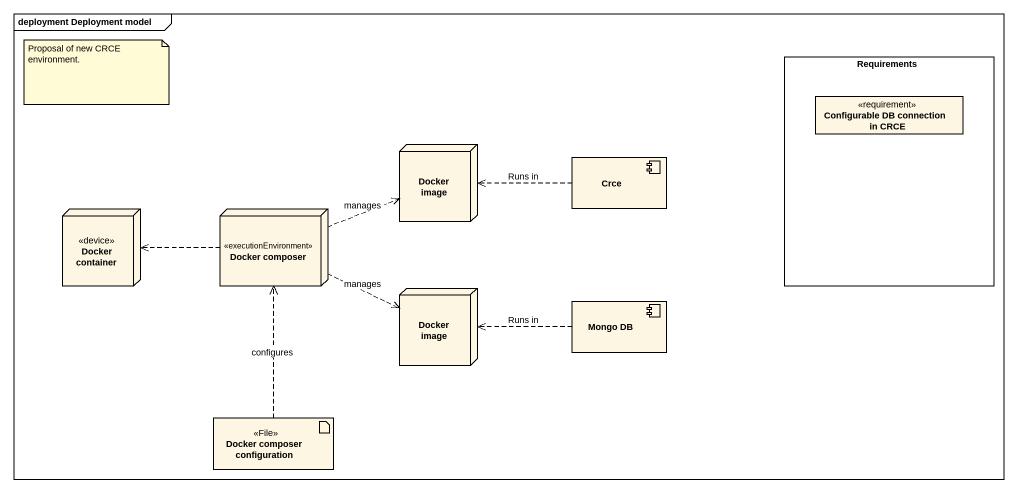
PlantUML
@startuml
mainframe deployment Deployment model
allowmixing
hide circle
hide empty members
rectangle Requirements {
  class "Configurable DB connection in CRCE" as Configurable_DB_connection <<requirement>>
}
node "Docker image" as Docker_image
component Crce
node "Docker container" as Docker_container <<device>>
node "Docker composer" as Docker_composer <<executionEnvironment>>
node "Docker image" as Docker_image_2
component "Mongo DB" as Mongo_DB
artifact "Docker composer configuration" as Docker_composer_2 <<File>>
Crce .left.> Docker_image : Runs in
Docker_composer .right.> Docker_image : manages
Docker_composer .left.> Docker_container
Docker_composer .right.> Docker_image_2 : manages
Mongo_DB .left.> Docker_image_2 : Runs in
Docker_composer_2 .up.> Docker_composer : configures
note as N1
  Proposal of new CRCE environment.
end note
@enduml
